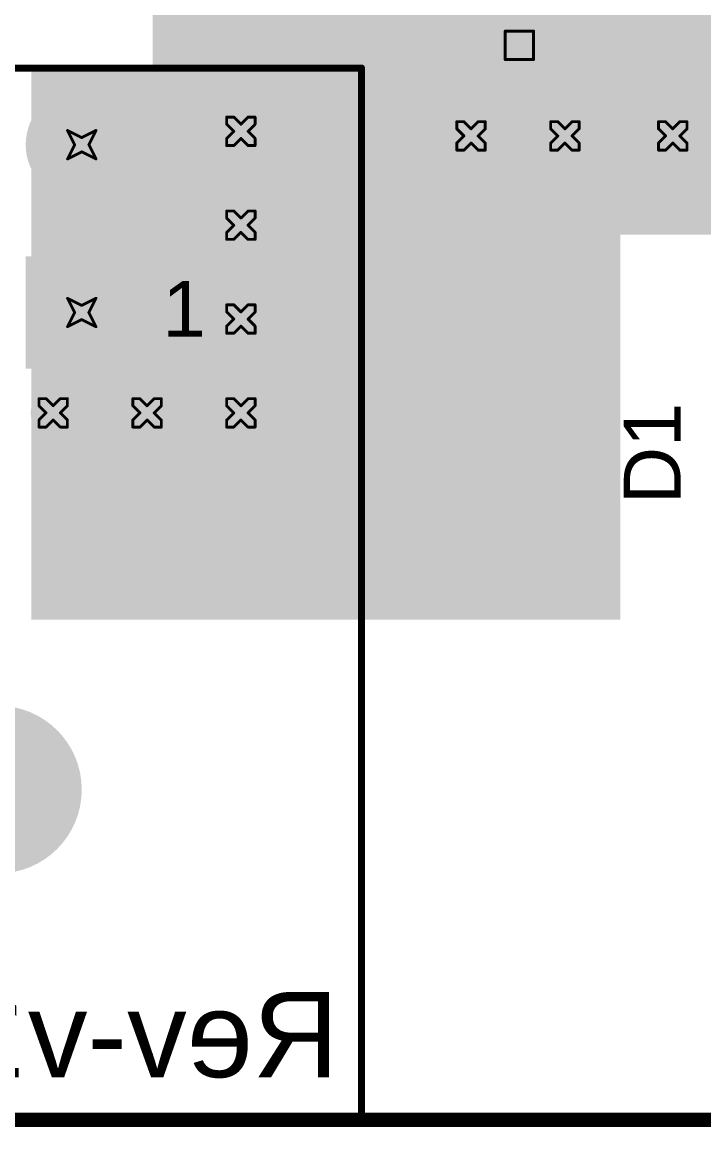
# Model space of a CAD drawing. Header units: inches. Extents: x 0 to 282, y 0 to 91.
# Drawn here: x 12.88 to 25.07, y -0.13 to 19.63 of the extents above; entities that cross this region are included whole.
import ezdxf

# ---------------------------------------------------------------- set-up
doc = ezdxf.new("R2010")
doc.units = ezdxf.units.IN
for name, color, linetype in [('Board Outline', 216, 'Continuous'), ('Bottom Layer', 5, 'Continuous'), ('Bottom Overlay', 54, 'Continuous'), ('Bottom Solder', 6, 'Continuous'), ('Drill Drawing', 1, 'Continuous'), ('Multi-Layer', 9, 'Continuous'), ('Pad Holes', 156, 'Continuous'), ('Top Layer', 1, 'Continuous'), ('Top Overlay', 2, 'Continuous'), ('Top Solder', 216, 'Continuous'), ('Via Holes', 16, 'Continuous')]:
    doc.layers.add(name, color=color, linetype=linetype)
doc.styles.add('Arial', font='', dxfattribs={"height": 0.2})
doc.styles.get('Arial').set_extended_font_data('Arial')

# ---------------------------------------------------------------- blocks, each defined once
blk = doc.blocks.new('MFR2WSJT_73_39R_2')
at = {"layer": 'Bottom Layer'}
h = blk.add_hatch(color=5, dxfattribs=at)
edge = h.paths.add_edge_path()
edge.add_arc((-7.75, 0), 0.9, 0, 360)
h = blk.add_hatch(color=5, dxfattribs=at)
edge = h.paths.add_edge_path()
edge.add_arc((7.75, 0), 0.9, 0, 360)
at = {"layer": 'Bottom Solder'}
h = blk.add_hatch(color=6, dxfattribs=at)
edge = h.paths.add_edge_path()
edge.add_arc((-7.75, 0), 0.951, 0, 360)
h = blk.add_hatch(color=6, dxfattribs=at)
edge = h.paths.add_edge_path()
edge.add_arc((7.75, 0), 0.951, 0, 360)
at = {"layer": 'Multi-Layer'}
h = blk.add_hatch(color=9, dxfattribs=at)
edge = h.paths.add_edge_path()
edge.add_arc((-7.75, 0), 0.9, 0, 360)
h = blk.add_hatch(color=9, dxfattribs=at)
edge = h.paths.add_edge_path()
edge.add_arc((7.75, 0), 0.9, 0, 360)
at = {"layer": 'Pad Holes'}
h = blk.add_hatch(color=7, dxfattribs=at)
edge = h.paths.add_edge_path()
edge.add_arc((-7.75, 0), 0.5, 0, 360)
h = blk.add_hatch(color=7, dxfattribs=at)
edge = h.paths.add_edge_path()
edge.add_arc((7.75, 0), 0.5, 0, 360)
at = {"layer": 'Top Layer'}
h = blk.add_hatch(color=1, dxfattribs=at)
edge = h.paths.add_edge_path()
edge.add_arc((-7.75, 0), 0.9, 0, 360)
h = blk.add_hatch(color=1, dxfattribs=at)
edge = h.paths.add_edge_path()
edge.add_arc((7.75, 0), 0.9, 0, 360)
at = {"layer": 'Top Solder'}
h = blk.add_hatch(color=216, dxfattribs=at)
edge = h.paths.add_edge_path()
edge.add_arc((-7.75, 0), 0.951, 0, 360)
h = blk.add_hatch(color=216, dxfattribs=at)
edge = h.paths.add_edge_path()
edge.add_arc((7.75, 0), 0.951, 0, 360)
at = {"layer": 'Top Overlay', "const_width": 0.127}
for points in [[(-5.75, -2), (-5.75, 2)], [(5.75, 2), (-5.75, 2)], [(5.75, -2), (5.75, 2)], [(-5.843, 0), (-6.605, 0)], [(6.603, 0), (5.841, 0)], [(5.75, -2), (-5.75, -2)]]:
    blk.add_lwpolyline(points, dxfattribs=at)
at = {"layer": 'Top Overlay', "const_width": 0.0635}
for points in [[(-5.782, 2, 1), (-5.718, 2, 1)], [(-5.782, 2, 1), (-5.718, 2, 1)], [(5.718, 2, 1), (5.782, 2, 1)], [(5.718, 2, 1), (5.782, 2, 1)], [(-6.637, 0, 1), (-6.573, 0, 1)], [(-5.875, 0, 1), (-5.811, 0, 1)], [(5.809, 0, 1), (5.873, 0, 1)], [(6.571, 0, 1), (6.635, 0, 1)], [(-5.782, -2, 1), (-5.718, -2, 1)], [(-5.782, -2, 1), (-5.718, -2, 1)], [(5.718, -2, 1), (5.782, -2, 1)], [(5.718, -2, 1), (5.782, -2, 1)]]:
    blk.add_lwpolyline(points, format="xyb", close=True, dxfattribs=at)
blk = doc.blocks.new('0444280401__5')
at = {"layer": 'Bottom Layer'}
h = blk.add_hatch(color=5, dxfattribs=at)
edge = h.paths.add_edge_path()
edge.add_arc((-1.5, 3), 0.9, 0, 360)
h = blk.add_hatch(color=5, dxfattribs=at)
edge = h.paths.add_edge_path()
edge.add_arc((1.5, 3), 0.9, 0, 360)
h = blk.add_hatch(color=5, dxfattribs=at)
edge = h.paths.add_edge_path()
edge.add_arc((-1.5, 0), 0.9, 0, 360)
blk.add_hatch(color=5, dxfattribs=at).paths.add_polyline_path([(0.6, 0.9), (2.4, 0.9), (2.4, -0.9), (0.6, -0.9)])
at = {"layer": 'Bottom Solder'}
h = blk.add_hatch(color=6, dxfattribs=at)
edge = h.paths.add_edge_path()
edge.add_arc((-1.5, 3), 1.002, 0, 360)
h = blk.add_hatch(color=6, dxfattribs=at)
edge = h.paths.add_edge_path()
edge.add_arc((1.5, 3), 1.002, 0, 360)
h = blk.add_hatch(color=6, dxfattribs=at)
edge = h.paths.add_edge_path()
edge.add_arc((-1.5, 0), 1.002, 0, 360)
blk.add_hatch(color=6, dxfattribs=at).paths.add_polyline_path([(0.498, 1.002), (2.502, 1.002), (2.502, -1.002), (0.498, -1.002)])
h = blk.add_hatch(color=6, dxfattribs=at)
edge = h.paths.add_edge_path()
edge.add_arc((0, -8.53), 0.102, 0, 360)
at = {"layer": 'Multi-Layer'}
h = blk.add_hatch(color=9, dxfattribs=at)
edge = h.paths.add_edge_path()
edge.add_arc((-1.5, 3), 0.9, 0, 360)
h = blk.add_hatch(color=9, dxfattribs=at)
edge = h.paths.add_edge_path()
edge.add_arc((1.5, 3), 0.9, 0, 360)
h = blk.add_hatch(color=9, dxfattribs=at)
edge = h.paths.add_edge_path()
edge.add_arc((-1.5, 0), 0.9, 0, 360)
blk.add_hatch(color=9, dxfattribs=at).paths.add_polyline_path([(0.6, 0.9), (2.4, 0.9), (2.4, -0.9), (0.6, -0.9)])
at = {"layer": 'Pad Holes'}
h = blk.add_hatch(color=7, dxfattribs=at)
edge = h.paths.add_edge_path()
edge.add_arc((-1.5, 3), 0.51, 0, 360)
h = blk.add_hatch(color=7, dxfattribs=at)
edge = h.paths.add_edge_path()
edge.add_arc((1.5, 3), 0.51, 0, 360)
h = blk.add_hatch(color=7, dxfattribs=at)
edge = h.paths.add_edge_path()
edge.add_arc((-1.5, 0), 0.51, 0, 360)
h = blk.add_hatch(color=7, dxfattribs=at)
edge = h.paths.add_edge_path()
edge.add_arc((1.5, 0), 0.51, 0, 360)
h = blk.add_hatch(color=7, dxfattribs=at)
edge = h.paths.add_edge_path()
edge.add_arc((0, -8.53), 1.5, 0, 360)
at = {"layer": 'Top Layer'}
h = blk.add_hatch(color=1, dxfattribs=at)
edge = h.paths.add_edge_path()
edge.add_arc((-1.5, 3), 0.9, 0, 360)
h = blk.add_hatch(color=1, dxfattribs=at)
edge = h.paths.add_edge_path()
edge.add_arc((1.5, 3), 0.9, 0, 360)
h = blk.add_hatch(color=1, dxfattribs=at)
edge = h.paths.add_edge_path()
edge.add_arc((-1.5, 0), 0.9, 0, 360)
blk.add_hatch(color=1, dxfattribs=at).paths.add_polyline_path([(0.6, 0.9), (2.4, 0.9), (2.4, -0.9), (0.6, -0.9)])
at = {"layer": 'Top Solder'}
h = blk.add_hatch(color=216, dxfattribs=at)
edge = h.paths.add_edge_path()
edge.add_arc((-1.5, 3), 1.002, 0, 360)
h = blk.add_hatch(color=216, dxfattribs=at)
edge = h.paths.add_edge_path()
edge.add_arc((1.5, 3), 1.002, 0, 360)
h = blk.add_hatch(color=216, dxfattribs=at)
edge = h.paths.add_edge_path()
edge.add_arc((-1.5, 0), 1.002, 0, 360)
blk.add_hatch(color=216, dxfattribs=at).paths.add_polyline_path([(0.498, 1.002), (2.502, 1.002), (2.502, -1.002), (0.498, -1.002)])
h = blk.add_hatch(color=216, dxfattribs=at)
edge = h.paths.add_edge_path()
edge.add_arc((0, -8.53), 0.102, 0, 360)
at = {"layer": 'Top Overlay', "const_width": 0.127}
for points in [[(-6.5, 4.369), (6.5, 4.369)], [(-6.5, -14.43), (-6.5, 4.369)], [(6.5, -14.43), (6.5, 4.369)], [(-6.5, -14.43), (6.5, -14.43)]]:
    blk.add_lwpolyline(points, dxfattribs=at)
at = {"layer": 'Top Overlay', "const_width": 0.0635}
for points in [[(-6.532, 4.369, 1), (-6.468, 4.369, 1)], [(-6.532, 4.369, 1), (-6.468, 4.369, 1)], [(6.468, 4.369, 1), (6.532, 4.369, 1)], [(6.468, 4.369, 1), (6.532, 4.369, 1)], [(-6.532, -14.43, 1), (-6.468, -14.43, 1)], [(-6.532, -14.43, 1), (-6.468, -14.43, 1)], [(6.468, -14.43, 1), (6.532, -14.43, 1)], [(6.468, -14.43, 1), (6.532, -14.43, 1)]]:
    blk.add_lwpolyline(points, format="xyb", close=True, dxfattribs=at)
at = {"layer": 'Top Overlay', "style": 'Arial'}
blk.add_text('1', height=1, rotation=360, dxfattribs=at).set_placement((2.943, -0.435))

msp = doc.modelspace()

# ---------------------------------------------------------------- hatches: boundary and pattern name
at = {"layer": 'Bottom Layer'}
for points in [[(15.215, 15.824), (43.155, 15.824), (43.155, 21.361), (15.215, 21.361)], [(13.046, 8.941), (23.571, 8.941), (23.571, 18.847), (13.046, 18.847)]]:
    msp.add_hatch(color=5, dxfattribs=at).paths.add_polyline_path(points)
h = msp.add_hatch(color=5, dxfattribs=at)
edge = h.paths.add_edge_path()
edge.add_arc((16.791, 17.673), 0.3, 0, 360)
h = msp.add_hatch(color=5, dxfattribs=at)
edge = h.paths.add_edge_path()
edge.add_arc((20.904, 17.591), 0.3, 0, 360)
h = msp.add_hatch(color=5, dxfattribs=at)
edge = h.paths.add_edge_path()
edge.add_arc((22.582, 17.591), 0.3, 0, 360)
h = msp.add_hatch(color=5, dxfattribs=at)
edge = h.paths.add_edge_path()
edge.add_arc((24.509, 17.591), 0.3, 0, 360)
h = msp.add_hatch(color=5, dxfattribs=at)
edge = h.paths.add_edge_path()
edge.add_arc((16.791, 15.995), 0.3, 0, 360)
h = msp.add_hatch(color=5, dxfattribs=at)
edge = h.paths.add_edge_path()
edge.add_arc((16.791, 14.317), 0.3, 0, 360)
h = msp.add_hatch(color=5, dxfattribs=at)
edge = h.paths.add_edge_path()
edge.add_arc((13.435, 12.639), 0.3, 0, 360)
h = msp.add_hatch(color=5, dxfattribs=at)
edge = h.paths.add_edge_path()
edge.add_arc((15.113, 12.639), 0.3, 0, 360)
h = msp.add_hatch(color=5, dxfattribs=at)
edge = h.paths.add_edge_path()
edge.add_arc((16.791, 12.639), 0.3, 0, 360)
at = {"layer": 'Bottom Solder'}
h = msp.add_hatch(color=6, dxfattribs=at)
edge = h.paths.add_edge_path()
edge.add_arc((16.791, 17.673), 0.402, 0, 360)
h = msp.add_hatch(color=6, dxfattribs=at)
edge = h.paths.add_edge_path()
edge.add_arc((20.904, 17.591), 0.402, 0, 360)
h = msp.add_hatch(color=6, dxfattribs=at)
edge = h.paths.add_edge_path()
edge.add_arc((22.582, 17.591), 0.402, 0, 360)
h = msp.add_hatch(color=6, dxfattribs=at)
edge = h.paths.add_edge_path()
edge.add_arc((24.509, 17.591), 0.402, 0, 360)
h = msp.add_hatch(color=6, dxfattribs=at)
edge = h.paths.add_edge_path()
edge.add_arc((16.791, 15.995), 0.402, 0, 360)
h = msp.add_hatch(color=6, dxfattribs=at)
edge = h.paths.add_edge_path()
edge.add_arc((16.791, 14.317), 0.402, 0, 360)
h = msp.add_hatch(color=6, dxfattribs=at)
edge = h.paths.add_edge_path()
edge.add_arc((13.435, 12.639), 0.402, 0, 360)
h = msp.add_hatch(color=6, dxfattribs=at)
edge = h.paths.add_edge_path()
edge.add_arc((15.113, 12.639), 0.402, 0, 360)
h = msp.add_hatch(color=6, dxfattribs=at)
edge = h.paths.add_edge_path()
edge.add_arc((16.791, 12.639), 0.402, 0, 360)
at = {"layer": 'Top Layer'}
for points in [[(15.215, 15.824), (43.155, 15.824), (43.155, 21.361), (15.215, 21.361)], [(13.046, 8.941), (23.571, 8.941), (23.571, 18.847), (13.046, 18.847)]]:
    msp.add_hatch(color=1, dxfattribs=at).paths.add_polyline_path(points)
h = msp.add_hatch(color=1, dxfattribs=at)
edge = h.paths.add_edge_path()
edge.add_arc((16.791, 17.673), 0.3, 0, 360)
h = msp.add_hatch(color=1, dxfattribs=at)
edge = h.paths.add_edge_path()
edge.add_arc((20.904, 17.591), 0.3, 0, 360)
h = msp.add_hatch(color=1, dxfattribs=at)
edge = h.paths.add_edge_path()
edge.add_arc((22.582, 17.591), 0.3, 0, 360)
h = msp.add_hatch(color=1, dxfattribs=at)
edge = h.paths.add_edge_path()
edge.add_arc((24.509, 17.591), 0.3, 0, 360)
h = msp.add_hatch(color=1, dxfattribs=at)
edge = h.paths.add_edge_path()
edge.add_arc((16.791, 15.995), 0.3, 0, 360)
h = msp.add_hatch(color=1, dxfattribs=at)
edge = h.paths.add_edge_path()
edge.add_arc((16.791, 14.317), 0.3, 0, 360)
h = msp.add_hatch(color=1, dxfattribs=at)
edge = h.paths.add_edge_path()
edge.add_arc((13.435, 12.639), 0.3, 0, 360)
h = msp.add_hatch(color=1, dxfattribs=at)
edge = h.paths.add_edge_path()
edge.add_arc((15.113, 12.639), 0.3, 0, 360)
h = msp.add_hatch(color=1, dxfattribs=at)
edge = h.paths.add_edge_path()
edge.add_arc((16.791, 12.639), 0.3, 0, 360)
at = {"layer": 'Top Solder'}
h = msp.add_hatch(color=216, dxfattribs=at)
edge = h.paths.add_edge_path()
edge.add_arc((16.791, 17.673), 0.402, 0, 360)
h = msp.add_hatch(color=216, dxfattribs=at)
edge = h.paths.add_edge_path()
edge.add_arc((20.904, 17.591), 0.402, 0, 360)
h = msp.add_hatch(color=216, dxfattribs=at)
edge = h.paths.add_edge_path()
edge.add_arc((22.582, 17.591), 0.402, 0, 360)
h = msp.add_hatch(color=216, dxfattribs=at)
edge = h.paths.add_edge_path()
edge.add_arc((24.509, 17.591), 0.402, 0, 360)
h = msp.add_hatch(color=216, dxfattribs=at)
edge = h.paths.add_edge_path()
edge.add_arc((16.791, 15.995), 0.402, 0, 360)
h = msp.add_hatch(color=216, dxfattribs=at)
edge = h.paths.add_edge_path()
edge.add_arc((16.791, 14.317), 0.402, 0, 360)
h = msp.add_hatch(color=216, dxfattribs=at)
edge = h.paths.add_edge_path()
edge.add_arc((13.435, 12.639), 0.402, 0, 360)
h = msp.add_hatch(color=216, dxfattribs=at)
edge = h.paths.add_edge_path()
edge.add_arc((15.113, 12.639), 0.402, 0, 360)
h = msp.add_hatch(color=216, dxfattribs=at)
edge = h.paths.add_edge_path()
edge.add_arc((16.791, 12.639), 0.402, 0, 360)
at = {"layer": 'Via Holes'}
h = msp.add_hatch(color=7, dxfattribs=at)
edge = h.paths.add_edge_path()
edge.add_arc((16.791, 17.673), 0.15, 0, 360)
h = msp.add_hatch(color=7, dxfattribs=at)
edge = h.paths.add_edge_path()
edge.add_arc((20.904, 17.591), 0.15, 0, 360)
h = msp.add_hatch(color=7, dxfattribs=at)
edge = h.paths.add_edge_path()
edge.add_arc((22.582, 17.591), 0.15, 0, 360)
h = msp.add_hatch(color=7, dxfattribs=at)
edge = h.paths.add_edge_path()
edge.add_arc((24.509, 17.591), 0.15, 0, 360)
h = msp.add_hatch(color=7, dxfattribs=at)
edge = h.paths.add_edge_path()
edge.add_arc((16.791, 15.995), 0.15, 0, 360)
h = msp.add_hatch(color=7, dxfattribs=at)
edge = h.paths.add_edge_path()
edge.add_arc((16.791, 14.317), 0.15, 0, 360)
h = msp.add_hatch(color=7, dxfattribs=at)
edge = h.paths.add_edge_path()
edge.add_arc((13.435, 12.639), 0.15, 0, 360)
h = msp.add_hatch(color=7, dxfattribs=at)
edge = h.paths.add_edge_path()
edge.add_arc((15.113, 12.639), 0.15, 0, 360)
h = msp.add_hatch(color=7, dxfattribs=at)
edge = h.paths.add_edge_path()
edge.add_arc((16.791, 12.639), 0.15, 0, 360)

# ---------------------------------------------------------------- linework, layer by layer
at = {"layer": 'Board Outline', "const_width": 0.254}
msp.add_lwpolyline([(0, 0), (61, 0)], dxfattribs=at)
at = {"layer": 'Drill Drawing', "const_width": 0.0508}
for points in [[(21.514, 19.465), (22.022, 19.465)], [(21.514, 18.957), (21.514, 19.465)], [(22.022, 18.957), (22.022, 19.465)], [(21.514, 18.957), (22.022, 18.957)], [(16.537, 17.8), (16.537, 17.927)], [(16.537, 17.927), (16.664, 17.927)], [(16.537, 17.8), (16.664, 17.673)], [(16.664, 17.927), (16.791, 17.8)], [(16.791, 17.8), (16.918, 17.927)], [(16.918, 17.927), (17.045, 17.927)], [(16.918, 17.673), (17.045, 17.8)], [(17.045, 17.8), (17.045, 17.927)], [(20.65, 17.718), (20.65, 17.845)], [(20.65, 17.845), (20.777, 17.845)], [(20.777, 17.845), (20.904, 17.718)], [(20.904, 17.718), (21.031, 17.845)], [(21.031, 17.845), (21.158, 17.845)], [(21.158, 17.718), (21.158, 17.845)], [(22.328, 17.718), (22.328, 17.845)], [(22.328, 17.845), (22.455, 17.845)], [(22.455, 17.845), (22.582, 17.718)], [(22.582, 17.718), (22.709, 17.845)], [(22.709, 17.845), (22.836, 17.845)], [(22.836, 17.718), (22.836, 17.845)], [(24.255, 17.718), (24.255, 17.845)], [(24.255, 17.845), (24.382, 17.845)], [(24.382, 17.845), (24.509, 17.718)], [(24.509, 17.718), (24.636, 17.845)], [(24.636, 17.845), (24.763, 17.845)], [(24.763, 17.718), (24.763, 17.845)], [(13.692, 17.688), (13.946, 17.561)], [(13.692, 17.688), (13.819, 17.434)], [(13.946, 17.561), (14.2, 17.688)], [(14.073, 17.434), (14.2, 17.688)], [(16.537, 17.546), (16.664, 17.673)], [(16.918, 17.673), (17.045, 17.546)], [(20.65, 17.718), (20.777, 17.591)], [(20.65, 17.464), (20.777, 17.591)], [(21.031, 17.591), (21.158, 17.718)], [(21.031, 17.591), (21.158, 17.464)], [(22.328, 17.718), (22.455, 17.591)], [(22.328, 17.464), (22.455, 17.591)], [(22.709, 17.591), (22.836, 17.718)], [(22.709, 17.591), (22.836, 17.464)], [(24.255, 17.718), (24.382, 17.591)], [(24.255, 17.464), (24.382, 17.591)], [(24.636, 17.591), (24.763, 17.718)], [(24.636, 17.591), (24.763, 17.464)], [(13.692, 17.18), (13.819, 17.434)], [(14.073, 17.434), (14.2, 17.18)], [(16.537, 17.419), (16.537, 17.546)], [(16.537, 17.419), (16.664, 17.419)], [(16.664, 17.419), (16.791, 17.546)], [(16.791, 17.546), (16.918, 17.419)], [(16.918, 17.419), (17.045, 17.419)], [(17.045, 17.419), (17.045, 17.546)], [(20.65, 17.337), (20.65, 17.464)], [(20.777, 17.337), (20.904, 17.464)], [(20.904, 17.464), (21.031, 17.337)], [(21.158, 17.337), (21.158, 17.464)], [(22.328, 17.337), (22.328, 17.464)], [(22.455, 17.337), (22.582, 17.464)], [(22.582, 17.464), (22.709, 17.337)], [(22.836, 17.337), (22.836, 17.464)], [(24.255, 17.337), (24.255, 17.464)], [(24.382, 17.337), (24.509, 17.464)], [(24.509, 17.464), (24.636, 17.337)], [(24.763, 17.337), (24.763, 17.464)], [(13.692, 17.18), (13.946, 17.307)], [(13.946, 17.307), (14.2, 17.18)], [(20.65, 17.337), (20.777, 17.337)], [(21.031, 17.337), (21.158, 17.337)], [(22.328, 17.337), (22.455, 17.337)], [(22.709, 17.337), (22.836, 17.337)], [(24.255, 17.337), (24.382, 17.337)], [(24.636, 17.337), (24.763, 17.337)], [(16.537, 16.122), (16.537, 16.249)], [(16.537, 16.249), (16.664, 16.249)], [(16.664, 16.249), (16.791, 16.122)], [(16.791, 16.122), (16.918, 16.249)], [(16.918, 16.249), (17.045, 16.249)], [(17.045, 16.122), (17.045, 16.249)], [(16.537, 16.122), (16.664, 15.995)], [(16.537, 15.868), (16.664, 15.995)], [(16.918, 15.995), (17.045, 16.122)], [(16.918, 15.995), (17.045, 15.868)], [(16.537, 15.741), (16.537, 15.868)], [(16.664, 15.741), (16.791, 15.868)], [(16.791, 15.868), (16.918, 15.741)], [(17.045, 15.741), (17.045, 15.868)], [(16.537, 15.741), (16.664, 15.741)], [(16.918, 15.741), (17.045, 15.741)], [(13.692, 14.688), (13.946, 14.561)], [(13.692, 14.688), (13.819, 14.434)], [(13.946, 14.561), (14.2, 14.688)], [(14.073, 14.434), (14.2, 14.688)], [(13.692, 14.18), (13.819, 14.434)], [(14.073, 14.434), (14.2, 14.18)], [(16.537, 14.444), (16.537, 14.571)], [(16.537, 14.571), (16.664, 14.571)], [(16.537, 14.444), (16.664, 14.317)], [(16.664, 14.571), (16.791, 14.444)], [(16.791, 14.444), (16.918, 14.571)], [(16.918, 14.571), (17.045, 14.571)], [(16.918, 14.317), (17.045, 14.444)], [(17.045, 14.444), (17.045, 14.571)], [(13.692, 14.18), (13.946, 14.307)], [(13.946, 14.307), (14.2, 14.18)], [(16.537, 14.19), (16.664, 14.317)], [(16.918, 14.317), (17.045, 14.19)], [(16.537, 14.063), (16.537, 14.19)], [(16.537, 14.063), (16.664, 14.063)], [(16.664, 14.063), (16.791, 14.19)], [(16.791, 14.19), (16.918, 14.063)], [(16.918, 14.063), (17.045, 14.063)], [(17.045, 14.063), (17.045, 14.19)], [(13.181, 12.766), (13.181, 12.893)], [(13.181, 12.893), (13.308, 12.893)], [(13.308, 12.893), (13.435, 12.766)], [(13.435, 12.766), (13.562, 12.893)], [(13.562, 12.893), (13.689, 12.893)], [(13.689, 12.766), (13.689, 12.893)], [(14.859, 12.766), (14.859, 12.893)], [(14.859, 12.893), (14.986, 12.893)], [(14.986, 12.893), (15.113, 12.766)], [(15.113, 12.766), (15.24, 12.893)], [(15.24, 12.893), (15.367, 12.893)], [(15.367, 12.766), (15.367, 12.893)], [(16.537, 12.766), (16.537, 12.893)], [(16.537, 12.893), (16.664, 12.893)], [(16.664, 12.893), (16.791, 12.766)], [(16.791, 12.766), (16.918, 12.893)], [(16.918, 12.893), (17.045, 12.893)], [(17.045, 12.766), (17.045, 12.893)], [(13.181, 12.766), (13.308, 12.639)], [(13.181, 12.512), (13.308, 12.639)], [(13.562, 12.639), (13.689, 12.766)], [(13.562, 12.639), (13.689, 12.512)], [(14.859, 12.766), (14.986, 12.639)], [(14.859, 12.512), (14.986, 12.639)], [(15.24, 12.639), (15.367, 12.766)], [(15.24, 12.639), (15.367, 12.512)], [(16.537, 12.766), (16.664, 12.639)], [(16.537, 12.512), (16.664, 12.639)], [(16.918, 12.639), (17.045, 12.766)], [(16.918, 12.639), (17.045, 12.512)], [(13.181, 12.385), (13.181, 12.512)], [(13.308, 12.385), (13.435, 12.512)], [(13.435, 12.512), (13.562, 12.385)], [(13.689, 12.385), (13.689, 12.512)], [(14.859, 12.385), (14.859, 12.512)], [(14.986, 12.385), (15.113, 12.512)], [(15.113, 12.512), (15.24, 12.385)], [(15.367, 12.385), (15.367, 12.512)], [(16.537, 12.385), (16.537, 12.512)], [(16.664, 12.385), (16.791, 12.512)], [(16.791, 12.512), (16.918, 12.385)], [(17.045, 12.385), (17.045, 12.512)], [(13.181, 12.385), (13.308, 12.385)], [(13.562, 12.385), (13.689, 12.385)], [(14.859, 12.385), (14.986, 12.385)], [(15.24, 12.385), (15.367, 12.385)], [(16.537, 12.385), (16.664, 12.385)], [(16.918, 12.385), (17.045, 12.385)]]:
    msp.add_lwpolyline(points, dxfattribs=at)
at = {"layer": 'Drill Drawing', "const_width": 0.0254}
for points in [[(21.501, 19.465, 1), (21.526, 19.465, 1)], [(21.501, 19.465, 1), (21.526, 19.465, 1)], [(22.009, 19.465, 1), (22.035, 19.465, 1)], [(22.009, 19.465, 1), (22.035, 19.465, 1)], [(21.501, 18.957, 1), (21.526, 18.957, 1)], [(21.501, 18.957, 1), (21.526, 18.957, 1)], [(22.009, 18.957, 1), (22.035, 18.957, 1)], [(22.009, 18.957, 1), (22.035, 18.957, 1)], [(16.524, 17.927, 1), (16.549, 17.927, 1)], [(16.524, 17.927, 1), (16.549, 17.927, 1)], [(16.524, 17.8, 1), (16.549, 17.8, 1)], [(16.524, 17.8, 1), (16.549, 17.8, 1)], [(16.651, 17.927, 1), (16.676, 17.927, 1)], [(16.651, 17.927, 1), (16.676, 17.927, 1)], [(16.778, 17.8, 1), (16.803, 17.8, 1)], [(16.778, 17.8, 1), (16.803, 17.8, 1)], [(16.905, 17.927, 1), (16.93, 17.927, 1)], [(16.905, 17.927, 1), (16.93, 17.927, 1)], [(17.032, 17.927, 1), (17.057, 17.927, 1)], [(17.032, 17.927, 1), (17.057, 17.927, 1)], [(17.032, 17.8, 1), (17.057, 17.8, 1)], [(17.032, 17.8, 1), (17.057, 17.8, 1)], [(20.637, 17.845, 1), (20.663, 17.845, 1)], [(20.637, 17.845, 1), (20.663, 17.845, 1)], [(20.765, 17.845, 1), (20.79, 17.845, 1)], [(20.765, 17.845, 1), (20.79, 17.845, 1)], [(21.018, 17.845, 1), (21.044, 17.845, 1)], [(21.018, 17.845, 1), (21.044, 17.845, 1)], [(21.145, 17.845, 1), (21.171, 17.845, 1)], [(21.145, 17.845, 1), (21.171, 17.845, 1)], [(22.315, 17.845, 1), (22.341, 17.845, 1)], [(22.315, 17.845, 1), (22.341, 17.845, 1)], [(22.442, 17.845, 1), (22.468, 17.845, 1)], [(22.442, 17.845, 1), (22.468, 17.845, 1)], [(22.696, 17.845, 1), (22.722, 17.845, 1)], [(22.696, 17.845, 1), (22.722, 17.845, 1)], [(22.823, 17.845, 1), (22.849, 17.845, 1)], [(22.823, 17.845, 1), (22.849, 17.845, 1)], [(24.242, 17.845, 1), (24.268, 17.845, 1)], [(24.242, 17.845, 1), (24.268, 17.845, 1)], [(24.369, 17.845, 1), (24.395, 17.845, 1)], [(24.369, 17.845, 1), (24.395, 17.845, 1)], [(24.623, 17.845, 1), (24.649, 17.845, 1)], [(24.623, 17.845, 1), (24.649, 17.845, 1)], [(24.75, 17.845, 1), (24.776, 17.845, 1)], [(24.75, 17.845, 1), (24.776, 17.845, 1)], [(13.679, 17.688, 1), (13.705, 17.688, 1)], [(13.679, 17.688, 1), (13.705, 17.688, 1)], [(13.933, 17.561, 1), (13.959, 17.561, 1)], [(13.933, 17.561, 1), (13.959, 17.561, 1)], [(14.187, 17.688, 1), (14.213, 17.688, 1)], [(14.187, 17.688, 1), (14.213, 17.688, 1)], [(16.651, 17.673, 1), (16.676, 17.673, 1)], [(16.651, 17.673, 1), (16.676, 17.673, 1)], [(16.905, 17.673, 1), (16.93, 17.673, 1)], [(16.905, 17.673, 1), (16.93, 17.673, 1)], [(20.637, 17.718, 1), (20.663, 17.718, 1)], [(20.637, 17.718, 1), (20.663, 17.718, 1)], [(20.765, 17.591, 1), (20.79, 17.591, 1)], [(20.765, 17.591, 1), (20.79, 17.591, 1)], [(20.892, 17.718, 1), (20.917, 17.718, 1)], [(20.892, 17.718, 1), (20.917, 17.718, 1)], [(21.018, 17.591, 1), (21.044, 17.591, 1)], [(21.018, 17.591, 1), (21.044, 17.591, 1)], [(21.145, 17.718, 1), (21.171, 17.718, 1)], [(21.145, 17.718, 1), (21.171, 17.718, 1)], [(22.315, 17.718, 1), (22.341, 17.718, 1)], [(22.315, 17.718, 1), (22.341, 17.718, 1)], [(22.442, 17.591, 1), (22.468, 17.591, 1)], [(22.442, 17.591, 1), (22.468, 17.591, 1)], [(22.569, 17.718, 1), (22.595, 17.718, 1)], [(22.569, 17.718, 1), (22.595, 17.718, 1)], [(22.696, 17.591, 1), (22.722, 17.591, 1)], [(22.696, 17.591, 1), (22.722, 17.591, 1)], [(22.823, 17.718, 1), (22.849, 17.718, 1)], [(22.823, 17.718, 1), (22.849, 17.718, 1)], [(24.242, 17.718, 1), (24.268, 17.718, 1)], [(24.242, 17.718, 1), (24.268, 17.718, 1)], [(24.369, 17.591, 1), (24.395, 17.591, 1)], [(24.369, 17.591, 1), (24.395, 17.591, 1)], [(24.496, 17.718, 1), (24.522, 17.718, 1)], [(24.496, 17.718, 1), (24.522, 17.718, 1)], [(24.623, 17.591, 1), (24.649, 17.591, 1)], [(24.623, 17.591, 1), (24.649, 17.591, 1)], [(24.75, 17.718, 1), (24.776, 17.718, 1)], [(24.75, 17.718, 1), (24.776, 17.718, 1)], [(13.806, 17.434, 1), (13.832, 17.434, 1)], [(13.806, 17.434, 1), (13.832, 17.434, 1)], [(14.06, 17.434, 1), (14.086, 17.434, 1)], [(14.06, 17.434, 1), (14.086, 17.434, 1)], [(16.524, 17.546, 1), (16.549, 17.546, 1)], [(16.524, 17.546, 1), (16.549, 17.546, 1)], [(16.524, 17.419, 1), (16.549, 17.419, 1)], [(16.524, 17.419, 1), (16.549, 17.419, 1)], [(16.651, 17.419, 1), (16.676, 17.419, 1)], [(16.651, 17.419, 1), (16.676, 17.419, 1)], [(16.778, 17.546, 1), (16.803, 17.546, 1)], [(16.778, 17.546, 1), (16.803, 17.546, 1)], [(16.905, 17.419, 1), (16.93, 17.419, 1)], [(16.905, 17.419, 1), (16.93, 17.419, 1)], [(17.032, 17.546, 1), (17.057, 17.546, 1)], [(17.032, 17.546, 1), (17.057, 17.546, 1)], [(17.032, 17.419, 1), (17.057, 17.419, 1)], [(17.032, 17.419, 1), (17.057, 17.419, 1)], [(20.637, 17.464, 1), (20.663, 17.464, 1)], [(20.637, 17.464, 1), (20.663, 17.464, 1)], [(20.892, 17.464, 1), (20.917, 17.464, 1)], [(20.892, 17.464, 1), (20.917, 17.464, 1)], [(21.145, 17.464, 1), (21.171, 17.464, 1)], [(21.145, 17.464, 1), (21.171, 17.464, 1)], [(22.315, 17.464, 1), (22.341, 17.464, 1)], [(22.315, 17.464, 1), (22.341, 17.464, 1)], [(22.569, 17.464, 1), (22.595, 17.464, 1)], [(22.569, 17.464, 1), (22.595, 17.464, 1)], [(22.823, 17.464, 1), (22.849, 17.464, 1)], [(22.823, 17.464, 1), (22.849, 17.464, 1)], [(24.242, 17.464, 1), (24.268, 17.464, 1)], [(24.242, 17.464, 1), (24.268, 17.464, 1)], [(24.496, 17.464, 1), (24.522, 17.464, 1)], [(24.496, 17.464, 1), (24.522, 17.464, 1)], [(24.75, 17.464, 1), (24.776, 17.464, 1)], [(24.75, 17.464, 1), (24.776, 17.464, 1)], [(13.679, 17.18, 1), (13.705, 17.18, 1)], [(13.679, 17.18, 1), (13.705, 17.18, 1)], [(13.933, 17.307, 1), (13.959, 17.307, 1)], [(13.933, 17.307, 1), (13.959, 17.307, 1)], [(14.187, 17.18, 1), (14.213, 17.18, 1)], [(14.187, 17.18, 1), (14.213, 17.18, 1)], [(20.637, 17.337, 1), (20.663, 17.337, 1)], [(20.637, 17.337, 1), (20.663, 17.337, 1)], [(20.765, 17.337, 1), (20.79, 17.337, 1)], [(20.765, 17.337, 1), (20.79, 17.337, 1)], [(21.018, 17.337, 1), (21.044, 17.337, 1)], [(21.018, 17.337, 1), (21.044, 17.337, 1)], [(21.145, 17.337, 1), (21.171, 17.337, 1)], [(21.145, 17.337, 1), (21.171, 17.337, 1)], [(22.315, 17.337, 1), (22.341, 17.337, 1)], [(22.315, 17.337, 1), (22.341, 17.337, 1)], [(22.442, 17.337, 1), (22.468, 17.337, 1)], [(22.442, 17.337, 1), (22.468, 17.337, 1)], [(22.696, 17.337, 1), (22.722, 17.337, 1)], [(22.696, 17.337, 1), (22.722, 17.337, 1)], [(22.823, 17.337, 1), (22.849, 17.337, 1)], [(22.823, 17.337, 1), (22.849, 17.337, 1)], [(24.242, 17.337, 1), (24.268, 17.337, 1)], [(24.242, 17.337, 1), (24.268, 17.337, 1)], [(24.369, 17.337, 1), (24.395, 17.337, 1)], [(24.369, 17.337, 1), (24.395, 17.337, 1)], [(24.623, 17.337, 1), (24.649, 17.337, 1)], [(24.623, 17.337, 1), (24.649, 17.337, 1)], [(24.75, 17.337, 1), (24.776, 17.337, 1)], [(24.75, 17.337, 1), (24.776, 17.337, 1)], [(16.524, 16.249, 1), (16.549, 16.249, 1)], [(16.524, 16.249, 1), (16.549, 16.249, 1)], [(16.651, 16.249, 1), (16.676, 16.249, 1)], [(16.651, 16.249, 1), (16.676, 16.249, 1)], [(16.905, 16.249, 1), (16.93, 16.249, 1)], [(16.905, 16.249, 1), (16.93, 16.249, 1)], [(17.032, 16.249, 1), (17.057, 16.249, 1)], [(17.032, 16.249, 1), (17.057, 16.249, 1)], [(16.524, 16.122, 1), (16.549, 16.122, 1)], [(16.524, 16.122, 1), (16.549, 16.122, 1)], [(16.651, 15.995, 1), (16.676, 15.995, 1)], [(16.651, 15.995, 1), (16.676, 15.995, 1)], [(16.778, 16.122, 1), (16.803, 16.122, 1)], [(16.778, 16.122, 1), (16.803, 16.122, 1)], [(16.905, 15.995, 1), (16.93, 15.995, 1)], [(16.905, 15.995, 1), (16.93, 15.995, 1)], [(17.032, 16.122, 1), (17.057, 16.122, 1)], [(17.032, 16.122, 1), (17.057, 16.122, 1)], [(16.524, 15.868, 1), (16.549, 15.868, 1)], [(16.524, 15.868, 1), (16.549, 15.868, 1)], [(16.778, 15.868, 1), (16.803, 15.868, 1)], [(16.778, 15.868, 1), (16.803, 15.868, 1)], [(17.032, 15.868, 1), (17.057, 15.868, 1)], [(17.032, 15.868, 1), (17.057, 15.868, 1)], [(16.524, 15.741, 1), (16.549, 15.741, 1)], [(16.524, 15.741, 1), (16.549, 15.741, 1)], [(16.651, 15.741, 1), (16.676, 15.741, 1)], [(16.651, 15.741, 1), (16.676, 15.741, 1)], [(16.905, 15.741, 1), (16.93, 15.741, 1)], [(16.905, 15.741, 1), (16.93, 15.741, 1)], [(17.032, 15.741, 1), (17.057, 15.741, 1)], [(17.032, 15.741, 1), (17.057, 15.741, 1)], [(13.679, 14.688, 1), (13.705, 14.688, 1)], [(13.679, 14.688, 1), (13.705, 14.688, 1)], [(14.187, 14.688, 1), (14.213, 14.688, 1)], [(14.187, 14.688, 1), (14.213, 14.688, 1)], [(13.806, 14.434, 1), (13.832, 14.434, 1)], [(13.806, 14.434, 1), (13.832, 14.434, 1)], [(13.933, 14.561, 1), (13.959, 14.561, 1)], [(13.933, 14.561, 1), (13.959, 14.561, 1)], [(14.06, 14.434, 1), (14.086, 14.434, 1)], [(14.06, 14.434, 1), (14.086, 14.434, 1)], [(16.524, 14.571, 1), (16.549, 14.571, 1)], [(16.524, 14.571, 1), (16.549, 14.571, 1)], [(16.524, 14.444, 1), (16.549, 14.444, 1)], [(16.524, 14.444, 1), (16.549, 14.444, 1)], [(16.651, 14.571, 1), (16.676, 14.571, 1)], [(16.651, 14.571, 1), (16.676, 14.571, 1)], [(16.778, 14.444, 1), (16.803, 14.444, 1)], [(16.778, 14.444, 1), (16.803, 14.444, 1)], [(16.905, 14.571, 1), (16.93, 14.571, 1)], [(16.905, 14.571, 1), (16.93, 14.571, 1)], [(17.032, 14.571, 1), (17.057, 14.571, 1)], [(17.032, 14.571, 1), (17.057, 14.571, 1)], [(17.032, 14.444, 1), (17.057, 14.444, 1)], [(17.032, 14.444, 1), (17.057, 14.444, 1)], [(13.933, 14.307, 1), (13.959, 14.307, 1)], [(13.933, 14.307, 1), (13.959, 14.307, 1)], [(16.651, 14.317, 1), (16.676, 14.317, 1)], [(16.651, 14.317, 1), (16.676, 14.317, 1)], [(16.905, 14.317, 1), (16.93, 14.317, 1)], [(16.905, 14.317, 1), (16.93, 14.317, 1)], [(13.679, 14.18, 1), (13.705, 14.18, 1)], [(13.679, 14.18, 1), (13.705, 14.18, 1)], [(14.187, 14.18, 1), (14.213, 14.18, 1)], [(14.187, 14.18, 1), (14.213, 14.18, 1)], [(16.524, 14.19, 1), (16.549, 14.19, 1)], [(16.524, 14.19, 1), (16.549, 14.19, 1)], [(16.524, 14.063, 1), (16.549, 14.063, 1)], [(16.524, 14.063, 1), (16.549, 14.063, 1)], [(16.651, 14.063, 1), (16.676, 14.063, 1)], [(16.651, 14.063, 1), (16.676, 14.063, 1)], [(16.778, 14.19, 1), (16.803, 14.19, 1)], [(16.778, 14.19, 1), (16.803, 14.19, 1)], [(16.905, 14.063, 1), (16.93, 14.063, 1)], [(16.905, 14.063, 1), (16.93, 14.063, 1)], [(17.032, 14.19, 1), (17.057, 14.19, 1)], [(17.032, 14.19, 1), (17.057, 14.19, 1)], [(17.032, 14.063, 1), (17.057, 14.063, 1)], [(17.032, 14.063, 1), (17.057, 14.063, 1)], [(13.169, 12.893, 1), (13.194, 12.893, 1)], [(13.169, 12.893, 1), (13.194, 12.893, 1)], [(13.296, 12.893, 1), (13.321, 12.893, 1)], [(13.296, 12.893, 1), (13.321, 12.893, 1)], [(13.55, 12.893, 1), (13.575, 12.893, 1)], [(13.55, 12.893, 1), (13.575, 12.893, 1)], [(13.677, 12.893, 1), (13.702, 12.893, 1)], [(13.677, 12.893, 1), (13.702, 12.893, 1)], [(14.846, 12.893, 1), (14.872, 12.893, 1)], [(14.846, 12.893, 1), (14.872, 12.893, 1)], [(14.973, 12.893, 1), (14.999, 12.893, 1)], [(14.973, 12.893, 1), (14.999, 12.893, 1)], [(15.227, 12.893, 1), (15.253, 12.893, 1)], [(15.227, 12.893, 1), (15.253, 12.893, 1)], [(15.354, 12.893, 1), (15.38, 12.893, 1)], [(15.354, 12.893, 1), (15.38, 12.893, 1)], [(16.524, 12.893, 1), (16.549, 12.893, 1)], [(16.524, 12.893, 1), (16.549, 12.893, 1)], [(16.651, 12.893, 1), (16.676, 12.893, 1)], [(16.651, 12.893, 1), (16.676, 12.893, 1)], [(16.905, 12.893, 1), (16.93, 12.893, 1)], [(16.905, 12.893, 1), (16.93, 12.893, 1)], [(17.032, 12.893, 1), (17.057, 12.893, 1)], [(17.032, 12.893, 1), (17.057, 12.893, 1)], [(13.169, 12.766, 1), (13.194, 12.766, 1)], [(13.169, 12.766, 1), (13.194, 12.766, 1)], [(13.296, 12.639, 1), (13.321, 12.639, 1)], [(13.296, 12.639, 1), (13.321, 12.639, 1)], [(13.423, 12.766, 1), (13.448, 12.766, 1)], [(13.423, 12.766, 1), (13.448, 12.766, 1)], [(13.55, 12.639, 1), (13.575, 12.639, 1)], [(13.55, 12.639, 1), (13.575, 12.639, 1)], [(13.677, 12.766, 1), (13.702, 12.766, 1)], [(13.677, 12.766, 1), (13.702, 12.766, 1)], [(14.846, 12.766, 1), (14.872, 12.766, 1)], [(14.846, 12.766, 1), (14.872, 12.766, 1)], [(14.973, 12.639, 1), (14.999, 12.639, 1)], [(14.973, 12.639, 1), (14.999, 12.639, 1)], [(15.1, 12.766, 1), (15.126, 12.766, 1)], [(15.1, 12.766, 1), (15.126, 12.766, 1)], [(15.227, 12.639, 1), (15.253, 12.639, 1)], [(15.227, 12.639, 1), (15.253, 12.639, 1)], [(15.354, 12.766, 1), (15.38, 12.766, 1)], [(15.354, 12.766, 1), (15.38, 12.766, 1)], [(16.524, 12.766, 1), (16.549, 12.766, 1)], [(16.524, 12.766, 1), (16.549, 12.766, 1)], [(16.651, 12.639, 1), (16.676, 12.639, 1)], [(16.651, 12.639, 1), (16.676, 12.639, 1)], [(16.778, 12.766, 1), (16.803, 12.766, 1)], [(16.778, 12.766, 1), (16.803, 12.766, 1)], [(16.905, 12.639, 1), (16.93, 12.639, 1)], [(16.905, 12.639, 1), (16.93, 12.639, 1)], [(17.032, 12.766, 1), (17.057, 12.766, 1)], [(17.032, 12.766, 1), (17.057, 12.766, 1)], [(13.169, 12.512, 1), (13.194, 12.512, 1)], [(13.169, 12.512, 1), (13.194, 12.512, 1)], [(13.423, 12.512, 1), (13.448, 12.512, 1)], [(13.423, 12.512, 1), (13.448, 12.512, 1)], [(13.677, 12.512, 1), (13.702, 12.512, 1)], [(13.677, 12.512, 1), (13.702, 12.512, 1)], [(14.846, 12.512, 1), (14.872, 12.512, 1)], [(14.846, 12.512, 1), (14.872, 12.512, 1)], [(15.1, 12.512, 1), (15.126, 12.512, 1)], [(15.1, 12.512, 1), (15.126, 12.512, 1)], [(15.354, 12.512, 1), (15.38, 12.512, 1)], [(15.354, 12.512, 1), (15.38, 12.512, 1)], [(16.524, 12.512, 1), (16.549, 12.512, 1)], [(16.524, 12.512, 1), (16.549, 12.512, 1)], [(16.778, 12.512, 1), (16.803, 12.512, 1)], [(16.778, 12.512, 1), (16.803, 12.512, 1)], [(17.032, 12.512, 1), (17.057, 12.512, 1)], [(17.032, 12.512, 1), (17.057, 12.512, 1)], [(13.169, 12.385, 1), (13.194, 12.385, 1)], [(13.169, 12.385, 1), (13.194, 12.385, 1)], [(13.296, 12.385, 1), (13.321, 12.385, 1)], [(13.296, 12.385, 1), (13.321, 12.385, 1)], [(13.55, 12.385, 1), (13.575, 12.385, 1)], [(13.55, 12.385, 1), (13.575, 12.385, 1)], [(13.677, 12.385, 1), (13.702, 12.385, 1)], [(13.677, 12.385, 1), (13.702, 12.385, 1)], [(14.846, 12.385, 1), (14.872, 12.385, 1)], [(14.846, 12.385, 1), (14.872, 12.385, 1)], [(14.973, 12.385, 1), (14.999, 12.385, 1)], [(14.973, 12.385, 1), (14.999, 12.385, 1)], [(15.227, 12.385, 1), (15.253, 12.385, 1)], [(15.227, 12.385, 1), (15.253, 12.385, 1)], [(15.354, 12.385, 1), (15.38, 12.385, 1)], [(15.354, 12.385, 1), (15.38, 12.385, 1)], [(16.524, 12.385, 1), (16.549, 12.385, 1)], [(16.524, 12.385, 1), (16.549, 12.385, 1)], [(16.651, 12.385, 1), (16.676, 12.385, 1)], [(16.651, 12.385, 1), (16.676, 12.385, 1)], [(16.905, 12.385, 1), (16.93, 12.385, 1)], [(16.905, 12.385, 1), (16.93, 12.385, 1)], [(17.032, 12.385, 1), (17.057, 12.385, 1)], [(17.032, 12.385, 1), (17.057, 12.385, 1)]]:
    msp.add_lwpolyline(points, format="xyb", close=True, dxfattribs=at)

# ---------------------------------------------------------------- block references
at = {"rotation": 270}
msp.add_blockref('MFR2WSJT_73_39R_2', (21.768, 26.961), dxfattribs=at)
msp.add_blockref('0444280401__5', (12.446, 14.434))

# ---------------------------------------------------------------- texts
at = {"layer": 'Bottom Overlay', "style": 'Arial', "text_generation_flag": 2}
msp.add_text('Rev-v1.0', height=1.524, dxfattribs=at).set_placement((18.542, 0.762))
at = {"layer": 'Top Overlay', "style": 'Arial'}
msp.add_text('D1', height=1.016, rotation=90, dxfattribs=at).set_placement((24.65, 11.006))

doc.saveas('drawing.dxf')
